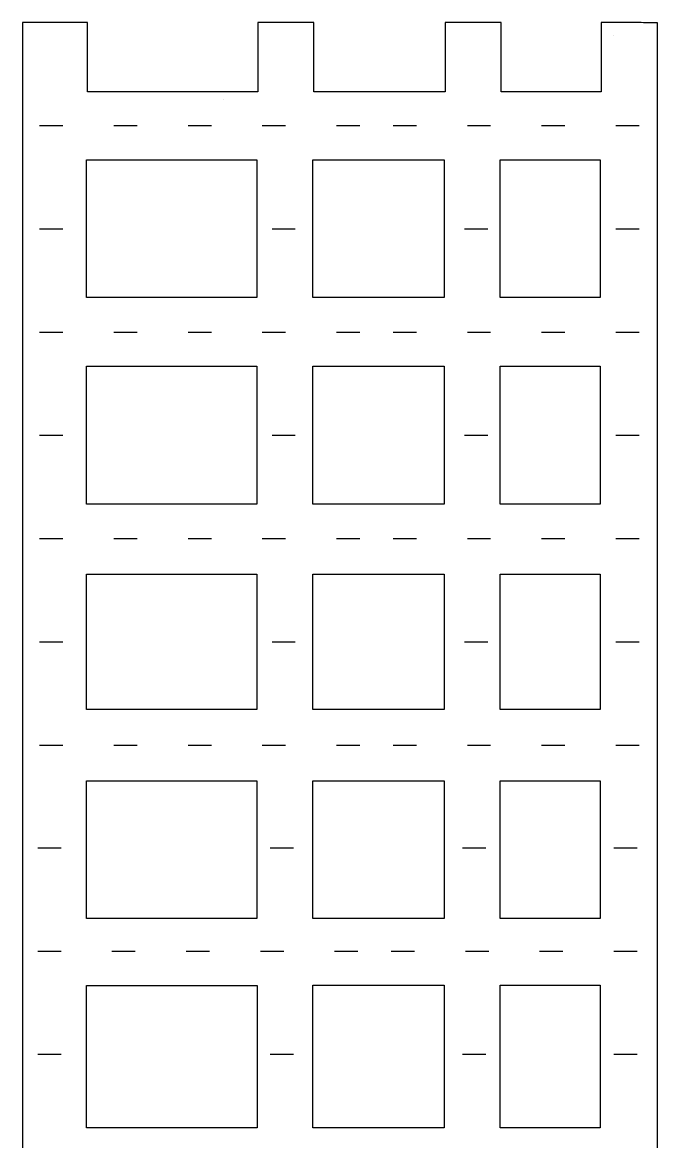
# Model space of a CAD drawing. Extents: x 13 to 235, y 64 to 315.
# Drawn here: x 163.6 to 234.9, y 188.6 to 314.2 of the extents above; entities that cross this region are included whole.
import ezdxf

# ---------------------------------------------------------------- set-up
doc = ezdxf.new("R2010")
doc.units = 0
doc.layers.get('0').update_dxf_attribs({"linetype": 'CONTINUOUS'})

msp = doc.modelspace()

# ---------------------------------------------------------------- linework, layer by layer
at = {"color": 7}
for points in [[(229.994742, 312.771988), (229.994742, 312.771988)], [(186.171558, 305.625472), (186.171558, 305.625472), (186.171558, 305.625472)]]:
    msp.add_lwpolyline(points, dxfattribs=at)
at = {"color": 1}
for points in [[(168.197671, 302.644076), (165.581189, 302.644076)], [(176.528307, 302.644076), (173.911824, 302.644076)], [(184.855273, 302.644076), (182.240767, 302.644076)], [(193.187602, 302.644076), (190.573096, 302.644076)], [(201.516262, 302.644076), (198.898087, 302.644076)], [(207.873882, 302.644076), (205.257682, 302.644076)], [(216.204518, 302.644076), (213.588036, 302.644076)], [(224.531202, 302.644076), (221.916131, 302.644076)], [(232.863813, 302.644076), (230.249307, 302.644076)], [(168.197671, 291.0459), (165.581189, 291.0459)], [(194.275004, 291.0459), (191.660498, 291.0459)], [(215.893791, 291.0459), (213.277309, 291.0459)], [(232.863813, 291.0459), (230.249307, 291.0459)], [(168.197671, 279.447978), (165.581189, 279.447978)], [(176.528307, 279.447978), (173.911824, 279.447978)], [(184.858942, 279.447978), (182.240767, 279.447978)], [(193.187602, 279.447978), (190.573096, 279.447978)], [(201.512593, 279.450518), (198.896393, 279.450518)], [(207.873882, 279.447978), (205.257682, 279.447978)], [(216.204518, 279.447978), (213.586342, 279.447978)], [(224.535153, 279.447978), (221.916696, 279.447978)], [(232.863813, 279.447978), (230.249307, 279.447978)], [(168.197671, 267.855418), (165.581189, 267.855418)], [(194.275004, 267.855418), (191.660498, 267.855418)], [(215.891816, 267.855418), (213.277309, 267.855418)], [(232.863813, 267.855418), (230.249307, 267.855418)], [(168.197671, 256.257213), (165.581189, 256.257213)], [(176.528307, 256.257213), (173.910131, 256.257213)], [(184.858942, 256.257213), (182.240767, 256.257213)], [(193.187602, 256.257213), (190.573096, 256.257213)], [(201.516262, 256.257213), (198.898087, 256.257213)], [(207.873882, 256.257213), (205.257682, 256.257213)], [(216.204518, 256.257213), (213.586342, 256.257213)], [(224.535153, 256.257213), (221.916696, 256.257213)], [(232.863813, 256.257213), (230.249307, 256.257213)], [(168.197671, 244.659009), (165.581189, 244.659009)], [(194.275004, 244.659009), (191.660498, 244.659009)], [(215.893791, 244.659009), (213.277309, 244.659009)], [(232.863813, 244.659009), (230.249307, 244.659009)], [(168.197671, 233.057982), (165.581189, 233.057982)], [(176.528307, 233.057982), (173.911824, 233.057982)], [(184.855273, 233.057982), (182.240767, 233.057982)], [(193.187602, 233.057982), (190.573096, 233.057982)], [(201.516262, 233.057982), (198.898087, 233.057982)], [(207.873882, 233.057982), (205.257682, 233.057982)], [(216.204518, 233.057982), (213.586342, 233.057982)], [(224.531202, 233.057982), (221.916696, 233.057982)], [(232.863813, 233.057982), (230.249307, 233.057982)], [(167.983747, 221.555451), (165.365571, 221.555451)], [(194.06108, 221.555451), (191.442904, 221.555451)], [(215.677891, 221.555451), (213.059716, 221.555451)], [(232.649889, 221.555451), (230.031431, 221.555451)], [(167.981771, 209.957247), (165.367264, 209.957247)], [(176.312407, 209.957247), (173.695924, 209.957247)], [(184.64276, 209.957247), (182.02656, 209.957247)], [(192.973678, 209.957247), (190.355502, 209.957247)], [(201.298387, 209.960351), (198.682187, 209.960351)], [(207.657982, 209.957247), (205.043476, 209.957247)], [(215.988618, 209.957247), (213.372136, 209.957247)], [(224.319253, 209.957247), (221.702771, 209.957247)], [(232.649889, 209.957247), (230.031431, 209.957247)], [(167.983747, 198.362147), (165.365571, 198.362147)], [(194.06108, 198.362147), (191.442904, 198.362147)], [(215.677891, 198.362147), (213.061409, 198.362147)], [(232.649889, 198.362147), (230.031431, 198.362147)]]:
    msp.add_lwpolyline(points, dxfattribs=at)
at = {"color": 7}
for points, knots in [([(170.948773, 314.246796), (170.136959, 314.246796), (168.51329, 314.246796), (166.077806, 314.246796), (164.454136, 314.246796), (163.642322, 314.246796)], [0, 0, 0, 0, 2.435442, 4.871009, 7.306451, 7.306451, 7.306451, 7.306451]), ([(163.642322, 314.246796), (163.642322, 294.908971), (163.642322, 256.2334), (163.642322, 198.220186), (163.642322, 159.544797), (163.642322, 140.207153)], [0, 0, 0, 0, 58.013476, 116.026713, 174.039643, 174.039643, 174.039643, 174.039643]), ([(170.948773, 306.453766), (170.948773, 307.319688), (170.948773, 309.051518), (170.948773, 311.649195), (170.948773, 313.380949), (170.948773, 314.246796)], [0, 0, 0, 0, 2.597767, 5.19549, 7.79303, 7.79303, 7.79303, 7.79303]), ([(196.342, 314.246937), (195.646775, 314.246937), (194.256472, 314.246937), (192.170944, 314.246937), (190.78064, 314.246937), (190.085416, 314.246937)], [0, 0, 0, 0, 2.085674, 4.17091, 6.256584, 6.256584, 6.256584, 6.256584]), ([(190.085416, 314.246937), (190.085416, 313.381032), (190.085416, 311.64922), (190.085416, 309.051496), (190.085416, 307.319677), (190.085416, 306.453766)], [0, 0, 0, 0, 2.597715, 5.195437, 7.793172, 7.793172, 7.793172, 7.793172]), ([(196.342, 306.452976), (196.342, 307.319156), (196.342, 309.051289), (196.342, 311.649276), (196.342, 313.381083), (196.342, 314.246937)], [0, 0, 0, 0, 2.598541, 5.196399, 7.793962, 7.793962, 7.793962, 7.793962]), ([(217.384771, 314.246937), (216.68464, 314.246937), (215.284317, 314.246937), (213.183737, 314.246937), (211.783287, 314.246937), (211.083031, 314.246937)], [0, 0, 0, 0, 2.100392, 4.200972, 6.30174, 6.30174, 6.30174, 6.30174]), ([(211.083031, 314.246937), (211.083031, 313.381032), (211.083031, 311.64922), (211.083031, 309.051496), (211.083031, 307.319677), (211.083031, 306.453766)], [0, 0, 0, 0, 2.597715, 5.195437, 7.793172, 7.793172, 7.793172, 7.793172]), ([(217.384771, 306.453766), (217.384771, 307.319677), (217.384771, 309.051496), (217.384771, 311.64922), (217.384771, 313.381032), (217.384771, 314.246937)], [0, 0, 0, 0, 2.597734, 5.195456, 7.793172, 7.793172, 7.793172, 7.793172]), ([(228.6127, 314.241914), (228.612616, 313.376638), (228.612449, 311.645965), (228.611822, 309.049652), (228.612407, 307.318615), (228.6127, 306.452976)], [0, 0, 0, 0, 2.595828, 5.192019, 7.788938, 7.788938, 7.788938, 7.788938]), ([(234.943509, 314.201471), (234.240112, 314.206902), (232.833297, 314.217764), (230.72307, 314.238988), (229.316164, 314.240938), (228.6127, 314.241914)], [0, 0, 0, 0, 2.110255, 4.220575, 6.330958, 6.330958, 6.330958, 6.330958]), ([(234.943509, 143.059009), (234.943509, 162.074669), (234.943509, 200.106227), (234.943509, 257.153714), (234.943509, 295.185541), (234.943509, 314.201471)], [0, 0, 0, 0, 57.046982, 114.094672, 171.142462, 171.142462, 171.142462, 171.142462]), ([(190.085416, 306.453766), (187.959338, 306.453766), (183.706911, 306.453766), (177.32803, 306.453766), (173.075227, 306.453766), (170.948773, 306.453766)], [0, 0, 0, 0, 6.378233, 12.757281, 19.136642, 19.136642, 19.136642, 19.136642]), ([(211.083031, 306.453766), (209.445215, 306.453553), (206.169417, 306.453128), (201.25574, 306.452981), (197.979878, 306.452978), (196.342, 306.452976)], [0, 0, 0, 0, 4.913447, 9.827396, 14.741031, 14.741031, 14.741031, 14.741031]), ([(228.6127, 306.452976), (227.365013, 306.453024), (224.869743, 306.453122), (221.127101, 306.453619), (218.632145, 306.453717), (217.384771, 306.453766)], [0, 0, 0, 0, 3.743061, 7.485809, 11.227929, 11.227929, 11.227929, 11.227929]), ([(170.838142, 283.362964), (170.838142, 285.080519), (170.838142, 288.515765), (170.838142, 293.668917), (170.838142, 297.104515), (170.838142, 298.82242)], [0, 0, 0, 0, 5.152663, 10.30574, 15.459456, 15.459456, 15.459456, 15.459456]), ([(170.838142, 298.82242), (172.964415, 298.82242), (177.217023, 298.82242), (183.596092, 298.82242), (187.848888, 298.82242), (189.975349, 298.82242)], [0, 0, 0, 0, 6.378818, 12.757824, 19.137207, 19.137207, 19.137207, 19.137207]), ([(189.975349, 298.82259), (189.975056, 297.104895), (189.974471, 293.669369), (189.975098, 288.51616), (189.975265, 285.080646), (189.975349, 283.362964)], [0, 0, 0, 0, 5.153083, 10.30658, 15.459625, 15.459625, 15.459625, 15.459625]), ([(196.235038, 283.367762), (196.235038, 285.085486), (196.235038, 288.521024), (196.235038, 293.674242), (196.235038, 297.109736), (196.235038, 298.827416)], [0, 0, 0, 0, 5.153172, 10.306613, 15.459654, 15.459654, 15.459654, 15.459654]), ([(196.235038, 298.827416), (197.87263, 298.827416), (201.147711, 298.827416), (206.060448, 298.827416), (209.335591, 298.827416), (210.973247, 298.827416)], [0, 0, 0, 0, 4.912778, 9.825243, 14.738209, 14.738209, 14.738209, 14.738209]), ([(210.973247, 298.827416), (210.973146, 297.109736), (210.972946, 293.674242), (210.972193, 288.521024), (210.972895, 285.085486), (210.973247, 283.367762)], [0, 0, 0, 0, 5.15304, 10.306482, 15.459654, 15.459654, 15.459654, 15.459654]), ([(217.278091, 283.367762), (217.278091, 285.085486), (217.278091, 288.521024), (217.278091, 293.674242), (217.278091, 297.109736), (217.278091, 298.827416)], [0, 0, 0, 0, 5.153172, 10.306613, 15.459654, 15.459654, 15.459654, 15.459654]), ([(217.278091, 298.827416), (218.525674, 298.827416), (221.020734, 298.827416), (224.763377, 298.827416), (227.258438, 298.827416), (228.50602, 298.827416)], [0, 0, 0, 0, 3.742747, 7.485181, 11.227929, 11.227929, 11.227929, 11.227929]), ([(228.50602, 298.827416), (228.50602, 297.109736), (228.50602, 293.674242), (228.50602, 288.521024), (228.50602, 285.085486), (228.50602, 283.367762)], [0, 0, 0, 0, 5.15304, 10.306482, 15.459654, 15.459654, 15.459654, 15.459654]), ([(189.975349, 283.362964), (187.848888, 283.362964), (183.596092, 283.362964), (177.217023, 283.362964), (172.964415, 283.362964), (170.838142, 283.362964)], [0, 0, 0, 0, 6.379382, 12.758389, 19.137207, 19.137207, 19.137207, 19.137207]), ([(210.973247, 283.367762), (209.335591, 283.367762), (206.060448, 283.367762), (201.147711, 283.367762), (197.87263, 283.367762), (196.235038, 283.367762)], [0, 0, 0, 0, 4.912966, 9.825431, 14.738209, 14.738209, 14.738209, 14.738209]), ([(228.50602, 283.367762), (227.258438, 283.367762), (224.763377, 283.367762), (221.020734, 283.367762), (218.525674, 283.367762), (217.278091, 283.367762)], [0, 0, 0, 0, 3.742747, 7.485181, 11.227929, 11.227929, 11.227929, 11.227929]), ([(170.838989, 260.175587), (170.838638, 261.893209), (170.837935, 265.328557), (170.838688, 270.48184), (170.838889, 273.917502), (170.838989, 275.635438)], [0, 0, 0, 0, 5.152866, 10.306045, 15.459851, 15.459851, 15.459851, 15.459851]), ([(170.838989, 275.635438), (172.965042, 275.635438), (177.217399, 275.635438), (183.596186, 275.635438), (187.848919, 275.635438), (189.975349, 275.635438)], [0, 0, 0, 0, 6.37816, 12.757072, 19.13636, 19.13636, 19.13636, 19.13636]), ([(189.975349, 275.635438), (189.975056, 273.917502), (189.974471, 270.481841), (189.975098, 265.328557), (189.975265, 261.893209), (189.975349, 260.175587)], [0, 0, 0, 0, 5.153806, 10.306986, 15.459851, 15.459851, 15.459851, 15.459851]), ([(196.235038, 260.175587), (196.235038, 261.893209), (196.235038, 265.328557), (196.235038, 270.48184), (196.235038, 273.917502), (196.235038, 275.635438)], [0, 0, 0, 0, 5.152866, 10.306045, 15.459851, 15.459851, 15.459851, 15.459851]), ([(196.235038, 275.635438), (197.87263, 275.635438), (201.147711, 275.635438), (206.060448, 275.635438), (209.335591, 275.635438), (210.973247, 275.635438)], [0, 0, 0, 0, 4.912778, 9.825243, 14.738209, 14.738209, 14.738209, 14.738209]), ([(210.973247, 275.635438), (210.973247, 273.917502), (210.973247, 270.48184), (210.973247, 265.328557), (210.973247, 261.893209), (210.973247, 260.175587)], [0, 0, 0, 0, 5.153806, 10.306986, 15.459851, 15.459851, 15.459851, 15.459851]), ([(217.278091, 260.175587), (217.278091, 261.893209), (217.278091, 265.328557), (217.278091, 270.48184), (217.278091, 273.917502), (217.278091, 275.635438)], [0, 0, 0, 0, 5.152866, 10.306045, 15.459851, 15.459851, 15.459851, 15.459851]), ([(217.278091, 275.635438), (218.525674, 275.635438), (221.020734, 275.635438), (224.763377, 275.635438), (227.258438, 275.635438), (228.50602, 275.635438)], [0, 0, 0, 0, 3.742747, 7.485181, 11.227929, 11.227929, 11.227929, 11.227929]), ([(228.50602, 275.635438), (228.50602, 273.917502), (228.50602, 270.48184), (228.50602, 265.328557), (228.50602, 261.893209), (228.50602, 260.175587)], [0, 0, 0, 0, 5.153806, 10.306986, 15.459851, 15.459851, 15.459851, 15.459851]), ([(189.975349, 260.175587), (187.848919, 260.175587), (183.596186, 260.175587), (177.217399, 260.175587), (172.965042, 260.175587), (170.838989, 260.175587)], [0, 0, 0, 0, 6.379288, 12.7582, 19.13636, 19.13636, 19.13636, 19.13636]), ([(210.973247, 260.175587), (209.335591, 260.175587), (206.060448, 260.175587), (201.147711, 260.175587), (197.87263, 260.175587), (196.235038, 260.175587)], [0, 0, 0, 0, 4.912966, 9.825431, 14.738209, 14.738209, 14.738209, 14.738209]), ([(228.50602, 260.175587), (227.258438, 260.175587), (224.763377, 260.175587), (221.020734, 260.175587), (218.525674, 260.175587), (217.278091, 260.175587)], [0, 0, 0, 0, 3.742747, 7.485181, 11.227929, 11.227929, 11.227929, 11.227929]), ([(170.838989, 237.108153), (170.838638, 238.796431), (170.837935, 242.172757), (170.838688, 247.237046), (170.838889, 250.613058), (170.838989, 252.301022)], [0, 0, 0, 0, 5.064833, 10.128977, 15.192869, 15.192869, 15.192869, 15.192869]), ([(170.838989, 252.301022), (172.965042, 252.301022), (177.217399, 252.301022), (183.596186, 252.301022), (187.848919, 252.301022), (189.975349, 252.301022)], [0, 0, 0, 0, 6.37816, 12.757072, 19.13636, 19.13636, 19.13636, 19.13636]), ([(189.975349, 252.301022), (189.975056, 250.613058), (189.974471, 247.237046), (189.975098, 242.172757), (189.975265, 238.796431), (189.975349, 237.108153)], [0, 0, 0, 0, 5.063892, 10.128036, 15.192869, 15.192869, 15.192869, 15.192869]), ([(196.235038, 237.108153), (196.235038, 238.796431), (196.235038, 242.172757), (196.235038, 247.237046), (196.235038, 250.613058), (196.235038, 252.301022)], [0, 0, 0, 0, 5.064833, 10.128976, 15.192869, 15.192869, 15.192869, 15.192869]), ([(196.235038, 252.301022), (197.87263, 252.301022), (201.147711, 252.301022), (206.060448, 252.301022), (209.335591, 252.301022), (210.973247, 252.301022)], [0, 0, 0, 0, 4.912778, 9.825243, 14.738209, 14.738209, 14.738209, 14.738209]), ([(210.973247, 252.301022), (210.973146, 250.613058), (210.972946, 247.237046), (210.972193, 242.172757), (210.972895, 238.796431), (210.973247, 237.108153)], [0, 0, 0, 0, 5.063892, 10.128036, 15.192869, 15.192869, 15.192869, 15.192869]), ([(217.278091, 237.108153), (217.278091, 238.796431), (217.278091, 242.172757), (217.278091, 247.237046), (217.278091, 250.613058), (217.278091, 252.301022)], [0, 0, 0, 0, 5.064833, 10.128976, 15.192869, 15.192869, 15.192869, 15.192869]), ([(217.278091, 252.301022), (218.525674, 252.301022), (221.020734, 252.301022), (224.763377, 252.301022), (227.258438, 252.301022), (228.50602, 252.301022)], [0, 0, 0, 0, 3.742747, 7.485181, 11.227929, 11.227929, 11.227929, 11.227929]), ([(228.50602, 252.301022), (228.50602, 250.613058), (228.50602, 247.237046), (228.50602, 242.172757), (228.50602, 238.796431), (228.50602, 237.108153)], [0, 0, 0, 0, 5.063892, 10.128036, 15.192869, 15.192869, 15.192869, 15.192869]), ([(189.975349, 237.108153), (187.848919, 237.108254), (183.596186, 237.108454), (177.217399, 237.109207), (172.965042, 237.108505), (170.838989, 237.108153)], [0, 0, 0, 0, 6.379288, 12.758201, 19.13636, 19.13636, 19.13636, 19.13636]), ([(210.973247, 237.108153), (209.335591, 237.108254), (206.060448, 237.108454), (201.147711, 237.109207), (197.87263, 237.108505), (196.235038, 237.108153)], [0, 0, 0, 0, 4.912966, 9.825431, 14.738209, 14.738209, 14.738209, 14.738209]), ([(228.50602, 237.108153), (227.258438, 237.108254), (224.763377, 237.108454), (221.020734, 237.109207), (218.525674, 237.108505), (217.278091, 237.108153)], [0, 0, 0, 0, 3.742748, 7.485181, 11.227929, 11.227929, 11.227929, 11.227929]), ([(170.838142, 213.648996), (170.838142, 215.366617), (170.838142, 218.801966), (170.838142, 223.955249), (170.838142, 227.390911), (170.838142, 229.108847)], [0, 0, 0, 0, 5.152866, 10.306045, 15.459851, 15.459851, 15.459851, 15.459851]), ([(170.838142, 229.108847), (172.964404, 229.108847), (177.216929, 229.108847), (183.595716, 229.108847), (187.84824, 229.108847), (189.974502, 229.108847)], [0, 0, 0, 0, 6.378787, 12.757573, 19.13636, 19.13636, 19.13636, 19.13636]), ([(189.974502, 229.108847), (189.974502, 227.390911), (189.974502, 223.955249), (189.974502, 218.801966), (189.974502, 215.366617), (189.974502, 213.648996)], [0, 0, 0, 0, 5.153806, 10.306986, 15.459851, 15.459851, 15.459851, 15.459851]), ([(196.235038, 213.648996), (196.235038, 215.367157), (196.235038, 218.803565), (196.235038, 223.958448), (196.235038, 227.395169), (196.235038, 229.113644)], [0, 0, 0, 0, 5.154486, 10.309222, 15.464649, 15.464649, 15.464649, 15.464649]), ([(196.235038, 229.113644), (197.87263, 229.113644), (201.147711, 229.113644), (206.060448, 229.113644), (209.335591, 229.113644), (210.973247, 229.113644)], [0, 0, 0, 0, 4.912778, 9.825243, 14.738209, 14.738209, 14.738209, 14.738209]), ([(210.973247, 229.113644), (210.973146, 227.395169), (210.972946, 223.958448), (210.972193, 218.803565), (210.972895, 215.367157), (210.973247, 213.648996)], [0, 0, 0, 0, 5.155427, 10.310163, 15.464649, 15.464649, 15.464649, 15.464649]), ([(217.278091, 213.648996), (217.278091, 215.367157), (217.278091, 218.803565), (217.278091, 223.958448), (217.278091, 227.395169), (217.278091, 229.113644)], [0, 0, 0, 0, 5.154486, 10.309222, 15.464649, 15.464649, 15.464649, 15.464649]), ([(217.278091, 229.113644), (218.525674, 229.113644), (221.020734, 229.113644), (224.763377, 229.113644), (227.258438, 229.113644), (228.50602, 229.113644)], [0, 0, 0, 0, 3.742747, 7.485181, 11.227929, 11.227929, 11.227929, 11.227929]), ([(228.50602, 229.113644), (228.50602, 227.395169), (228.50602, 223.958448), (228.50602, 218.803565), (228.50602, 215.367157), (228.50602, 213.648996)], [0, 0, 0, 0, 5.155427, 10.310163, 15.464649, 15.464649, 15.464649, 15.464649]), ([(189.974502, 213.648996), (187.84824, 213.648996), (183.595716, 213.648996), (177.216929, 213.648996), (172.964404, 213.648996), (170.838142, 213.648996)], [0, 0, 0, 0, 6.378787, 12.757573, 19.13636, 19.13636, 19.13636, 19.13636]), ([(210.973247, 213.648996), (209.335591, 213.648996), (206.060448, 213.648996), (201.147711, 213.648996), (197.87263, 213.648996), (196.235038, 213.648996)], [0, 0, 0, 0, 4.912966, 9.825431, 14.738209, 14.738209, 14.738209, 14.738209]), ([(228.50602, 213.648996), (227.258438, 213.648996), (224.763377, 213.648996), (221.020734, 213.648996), (218.525674, 213.648996), (217.278091, 213.648996)], [0, 0, 0, 0, 3.742747, 7.485181, 11.227929, 11.227929, 11.227929, 11.227929]), ([(170.843787, 190.147787), (170.843787, 191.9251), (170.843787, 195.479623), (170.843787, 200.811459), (170.843787, 204.365982), (170.843787, 206.143296)], [0, 0, 0, 0, 5.331941, 10.663568, 15.995509, 15.995509, 15.995509, 15.995509]), ([(170.843787, 206.143296), (172.969864, 206.143296), (177.222291, 206.143296), (183.601172, 206.143296), (187.853975, 206.143296), (189.980429, 206.143296)], [0, 0, 0, 0, 6.378233, 12.757281, 19.136642, 19.136642, 19.136642, 19.136642]), ([(189.980429, 206.143296), (189.980429, 204.365982), (189.980429, 200.811459), (189.980429, 195.479623), (189.980429, 191.9251), (189.980429, 190.147787)], [0, 0, 0, 0, 5.331941, 10.663568, 15.995509, 15.995509, 15.995509, 15.995509]), ([(196.235038, 190.147787), (196.235038, 191.92564), (196.235038, 195.481222), (196.235038, 200.814658), (196.235038, 204.37024), (196.235038, 206.148093)], [0, 0, 0, 0, 5.333561, 10.666746, 16.000307, 16.000307, 16.000307, 16.000307]), ([(196.235038, 206.148093), (197.873191, 206.148093), (201.149373, 206.148093), (206.063709, 206.148093), (209.339891, 206.148093), (210.978044, 206.148093)], [0, 0, 0, 0, 4.914461, 9.828546, 14.743007, 14.743007, 14.743007, 14.743007]), ([(210.978044, 206.148093), (210.978044, 204.37024), (210.978044, 200.814658), (210.978044, 195.481222), (210.978044, 191.92564), (210.978044, 190.147787)], [0, 0, 0, 0, 5.333561, 10.666746, 16.000307, 16.000307, 16.000307, 16.000307]), ([(217.278091, 190.147787), (217.278091, 191.92564), (217.278091, 195.481222), (217.278091, 200.814658), (217.278091, 204.37024), (217.278091, 206.148093)], [0, 0, 0, 0, 5.333561, 10.666746, 16.000307, 16.000307, 16.000307, 16.000307]), ([(217.278091, 206.148093), (218.525674, 206.148093), (221.020734, 206.148093), (224.763377, 206.148093), (227.258438, 206.148093), (228.50602, 206.148093)], [0, 0, 0, 0, 3.742747, 7.485181, 11.227929, 11.227929, 11.227929, 11.227929]), ([(228.50602, 206.148093), (228.50602, 204.37024), (228.50602, 200.814658), (228.50602, 195.481222), (228.50602, 191.92564), (228.50602, 190.147787)], [0, 0, 0, 0, 5.333561, 10.666746, 16.000307, 16.000307, 16.000307, 16.000307]), ([(189.980429, 190.147787), (187.853975, 190.147787), (183.601172, 190.147787), (177.222291, 190.147787), (172.969864, 190.147787), (170.843787, 190.147787)], [0, 0, 0, 0, 6.379362, 12.75841, 19.136642, 19.136642, 19.136642, 19.136642]), ([(210.978044, 190.147787), (209.339891, 190.147787), (206.063709, 190.147787), (201.149373, 190.147787), (197.873191, 190.147787), (196.235038, 190.147787)], [0, 0, 0, 0, 4.914461, 9.828546, 14.743007, 14.743007, 14.743007, 14.743007]), ([(228.50602, 190.147787), (227.258438, 190.147787), (224.763377, 190.147787), (221.020734, 190.147787), (218.525674, 190.147787), (217.278091, 190.147787)], [0, 0, 0, 0, 3.742747, 7.485181, 11.227929, 11.227929, 11.227929, 11.227929])]:
    msp.add_open_spline(points, degree=3, knots=knots, dxfattribs=at)

doc.saveas('drawing.dxf')
